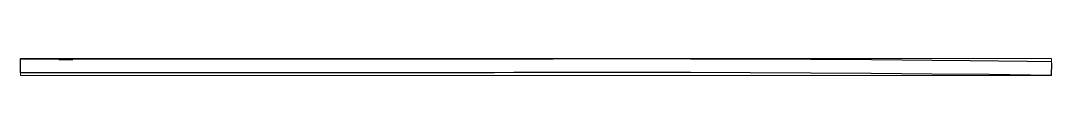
# Paper-space layout 'Layout1' of a CAD drawing. Header units: millimetres. Extents: x 0 to 257, y 95 to 100.
# The model-space entities are those that its viewports show. They can reach past a viewport. Long polylines and large blocks are cut down to what shows.
import ezdxf

# ---------------------------------------------------------------- set-up
doc = ezdxf.new("R2010")
doc.units = ezdxf.units.MM
doc.header["$LTSCALE"] = 10
doc.layers.add('MEMBERS', color=5, linetype='Continuous')

msp = doc.modelspace()

# ---------------------------------------------------------------- linework, layer by layer
at = {"layer": 'MEMBERS', "color": 3, "linetype": 'Continuous'}
for p, q in [((0, -74), (0, 106)), ((0, 106), (494, 106)), ((494, 106), (494, 96)), ((494, 96), (678, 96)), ((678, 96), (678, 106)), ((678, 106), (6149, 106)), ((6149, 106), (6914, 108)), ((6914, 108), (7677, 109)), ((7677, 109), (7932, 109)), ((7932, 109), (8696, 108)), ((8696, 108), (9474, 106)), ((9474, 106), (10260, 102)), ((10260, 102), (11046, 96)), ((11046, 96), (11832, 89)), ((11832, 89), (12326, 84)), ((12326, 84), (13068, 75)), ((13068, 75), (13382, 71)), ((13382, 71), (13379, -109)), ((6150, -74), (0, -74)), ((6404, -73), (6150, -74)), ((7168, -71), (6404, -73)), ((7932, -71), (7168, -71)), ((8695, -72), (7932, -71)), ((9473, -74), (8695, -72)), ((10259, -78), (9473, -74)), ((11044, -84), (10259, -78)), ((11830, -91), (11044, -84)), ((12572, -99), (11830, -91)), ((13379, -109), (12572, -99))]:
    msp.add_line(p, q, dxfattribs=at)

psp = doc.layouts.get("Layout1")

# ---------------------------------------------------------------- viewports
at = {"layer": '0'}
psp.add_viewport(center=(128.5, 97.5), size=(257, 4.19616), view_center_point=(6690.82, 0), view_height=218.48856, dxfattribs=at)

doc.saveas('drawing.dxf')
